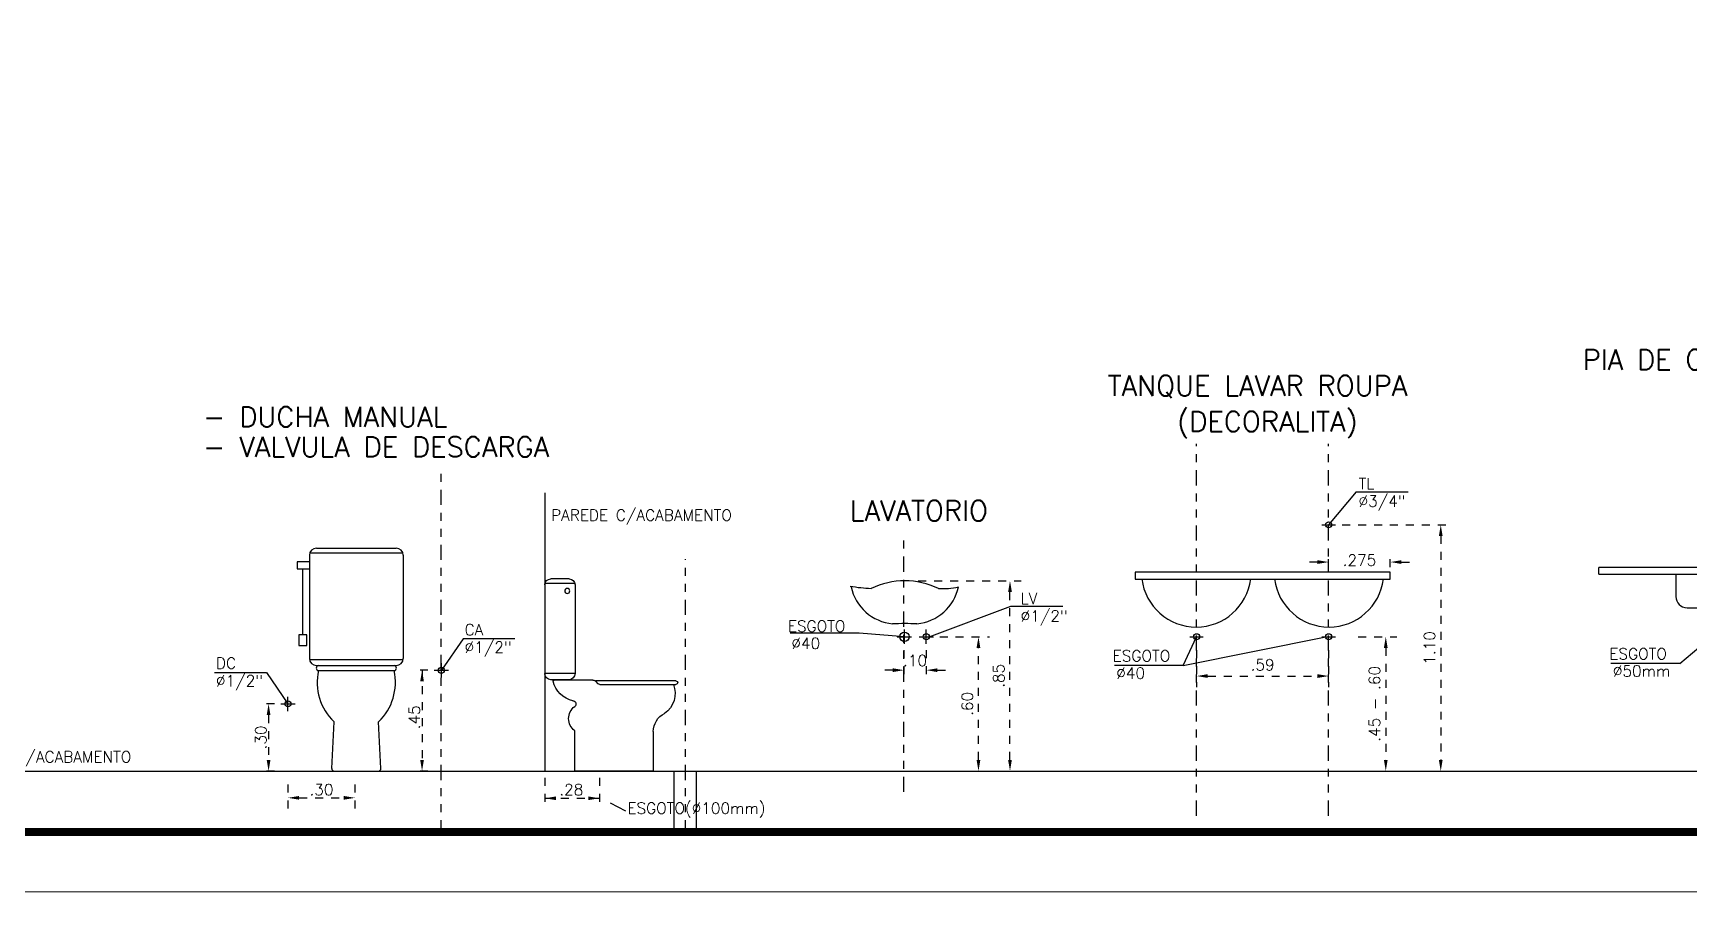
# Model space of a CAD drawing. Header units: millimetres. Extents: x 1345 to 2117, y 1214 to 1365.
# Drawn here: x 2027.35 to 2048.09, y 1252.04 to 1262.79 of the extents above; entities that cross this region are included whole.
import ezdxf
from ezdxf.enums import TextEntityAlignment as Align

# ---------------------------------------------------------------- set-up
doc = ezdxf.new("R2010")
doc.units = ezdxf.units.MM
doc.header["$LTSCALE"] = 0.5
doc.linetypes.add('DIVIDE', pattern=[1.25, 0.5, -0.25, 0, -0.25, 0, -0.25])
doc.linetypes.add('HIDDEN2', pattern=[0.1875, 0.125, -0.0625])
for name, color, linetype in [('02', 2, 'Continuous'), ('CERC02', 3, 'Continuous'), ('LAYER8', 8, 'Continuous'), ('PROJEÇÃO', 8, 'HIDDEN2'), ('TEXT', 2, 'Continuous')]:
    doc.layers.add(name, color=color, linetype=linetype)
doc.styles.add('ROMANS', font='romans', dxfattribs={"height": 0.1})

# ---------------------------------------------------------------- blocks, each defined once
blk = doc.blocks.new('ADC_VASO_02L')
for p, q in [((-0.15, 0.9232), (-0.15, 0.4832)), ((-0.1492, 0.93), (-0.0008, 0.93)), ((-0.12, 0.9532), (-0.03, 0.9532)), ((0, 0.9232), (0, 0.4832)), ((-0.6504, 0.4474), (-0.2505, 0.4474)), ((-0.2834, 0.43), (-0.6504, 0.43)), ((-0.272, 0.43), (-0.6353, 0.43)), ((-0.2649, 0.4329), (-0.2525, 0.4453)), ((-0.2384, 0.4512), (-0.0454, 0.4512)), ((-0.1492, 0.4845), (-0.0008, 0.4845)), ((-0.12, 0.4532), (-0.03, 0.4532)), ((-0.5379, 0.1957), (-0.5379, 0)), ((-0.1479, 0), (-0.1479, 0.2)), ((-0.5379, 0), (-0.1479, 0))]:
    blk.add_line(p, q)
blk.add_circle((-0.1113, 0.8931), 0.0125)
for centre, radius, start, end in [((-0.12, 0.9232), 0.03, 90, 180), ((-0.03, 0.9232), 0.03, 0, 90), ((-0.6504, 0.4387), 0.0087, 90, 270), ((-0.526, 0.3851), 0.1205, 158.1254, 235.66367), ((-0.272, 0.44), 0.01, 270, 315), ((-0.2384, 0.4312), 0.02, 90, 135), ((-0.12, 0.4832), 0.03, 180, 270), ((-0.1666, 0.4756), 0.1297, 282.0492, 346.33831), ((-0.0454, 0.4462), 0.005, 346.33831, 90), ((-0.03, 0.4832), 0.03, 270, 0), ((-0.1385, 0.3329), 0.016, 93.80615, 233.89222), ((-0.6379, 0.1957), 0.1, 0, 63.97069), ((-0.1929, 0.26), 0.075, 306.8699, 53.1301)]:
    blk.add_arc(centre, radius, start, end)
blk = doc.blocks.new('ADC_VASO_02F')
for p, q in [((-0.1948, 0.92), (-0.1948, 0.48)), ((-0.1931, 0.93), (0.2035, 0.93)), ((-0.1648, 0.95), (0.1752, 0.95)), ((0.2052, 0.92), (0.2052, 0.48)), ((-0.1948, 0.8917), (-0.2476, 0.8917)), ((-0.2476, 0.8917), (-0.2476, 0.8621)), ((-0.2476, 0.8621), (-0.1948, 0.8621)), ((-0.2231, 0.5805), (-0.2231, 0.8621)), ((-0.1948, 0.475), (0.2052, 0.475)), ((-0.1648, 0.45), (-0.1558, 0.45)), ((-0.1558, 0.45), (0.1662, 0.45)), ((-0.1558, 0.4279), (0.1662, 0.4279)), ((0.1662, 0.45), (0.1752, 0.45)), ((-0.0993, 0.0105), (-0.0898, 0.21)), ((0.1097, 0.0105), (0.1002, 0.21)), ((-0.0893, 0), (0.0997, 0))]:
    blk.add_line(p, q)
blk.add_lwpolyline([(-0.206, 0.5805), (-0.2394, 0.5805), (-0.2394, 0.5354), (-0.206, 0.5354)], close=True)
for centre, radius, start, end in [((-0.1648, 0.92), 0.03, 90, 180), ((0.1752, 0.92), 0.03, 0, 90), ((-0.1648, 0.48), 0.03, 180, 270), ((-0.1547, 0.439), 0.0111, 95.7268, 264.2732), ((0.0696, 0.3772), 0.231, 167.31807, 226.37481), ((-0.0591, 0.3772), 0.231, 313.62519, 12.68193), ((0.1651, 0.439), 0.0111, 275.7268, 84.2732), ((0.1752, 0.48), 0.03, 270, 0), ((-0.0893, 0.01), 0.01, 177.27369, 270), ((0.0997, 0.01), 0.01, 270, 2.72631)]:
    blk.add_arc(centre, radius, start, end)
blk = doc.blocks.new('ff')
at = {"layer": 'Defpoints', "color": 0, "linetype": 'ByBlock'}
blk.add_point((23.111, 2.22), dxfattribs=at)
at = {"layer": 'LAYER8', "linetype": 'DIVIDE'}
for p, q in [((20.662, -0.739), (20.662, 5.408)), ((22.845, -0.739), (22.845, 5.408)), ((8.173, -1.06), (8.173, 4.993)), ((15.823, -0.345), (15.823, 3.881)), ((12.211, -1.06), (12.211, 3.502)), ((15.831, 2.102), (15.831, 2.338)), ((16.193, 2.102), (16.193, 2.338)), ((8.178, 1.547), (8.178, 1.783)), ((5.641, 0.992), (5.641, 1.228))]:
    blk.add_line(p, q, dxfattribs=at)
at = {"layer": 'LAYER8', "color": 2}
blk.add_line((9.888, 4.599), (9.888, 0), dxfattribs=at)
at = {"layer": 'LAYER8'}
for p, q in [((23.302, 4.617), (22.845, 4.07)), ((23.302, 4.617), (24.161, 4.617)), ((22.734, 4.07), (22.956, 4.07)), ((31.037, 3.364), (27.313, 3.364)), ((27.313, 3.253), (27.313, 3.364)), ((27.313, 3.253), (31.037, 3.253)), ((28.584, 3.253), (28.584, 2.884)), ((16.242, 2.22), (17.591, 2.723)), ((17.591, 2.723), (18.451, 2.723)), ((28.769, 2.699), (29.581, 2.699)), ((15.082, 2.28), (13.942, 2.28)), ((15.831, 2.22), (15.082, 2.28)), ((15.713, 2.22), (15.949, 2.22)), ((16.075, 2.22), (16.311, 2.22)), ((20.442, 1.746), (22.796, 2.22)), ((20.442, 1.746), (20.662, 2.22)), ((20.551, 2.22), (20.773, 2.22)), ((22.734, 2.22), (22.956, 2.22)), ((28.651, 1.78), (29.175, 2.22)), ((8.535, 2.186), (8.178, 1.665)), ((9.394, 2.186), (8.535, 2.186)), ((8.06, 1.665), (8.296, 1.665)), ((20.442, 1.746), (19.302, 1.746)), ((28.651, 1.78), (27.511, 1.78)), ((4.425, 1.631), (5.285, 1.631)), ((5.285, 1.631), (5.641, 1.11)), ((5.523, 1.11), (5.759, 1.11)), ((11.228, -0.661), (10.975, -0.53))]:
    blk.add_line(p, q, dxfattribs=at)
at = {"layer": 'LAYER8', "linetype": 'ByBlock'}
for p, q in [((23.067, 4.07), (24.883, 4.07)), ((24.698, 3.885), (24.698, 0.185)), ((22.66, 3.454), (22.475, 3.454)), ((22.845, 3.369), (22.845, 3.501)), ((23.863, 3.369), (23.863, 3.501)), ((24.048, 3.454), (24.233, 3.454)), ((16.061, 3.145), (17.762, 3.145)), ((17.577, 0.185), (17.577, 2.96)), ((16.415, 2.22), (17.241, 2.22)), ((23.333, 2.22), (23.974, 2.22)), ((15.823, 1.998), (15.823, 1.482)), ((16.193, 1.998), (16.193, 1.482)), ((17.056, 0.185), (17.056, 2.035)), ((20.662, 1.998), (20.662, 1.385)), ((22.845, 1.998), (22.845, 1.385)), ((23.789, 2.035), (23.789, 0.185)), ((7.956, 1.665), (7.746, 1.665)), ((7.858, 1.665), (7.858, 0.185)), ((15.638, 1.667), (15.453, 1.667)), ((16.378, 1.667), (16.563, 1.667)), ((20.847, 1.57), (22.66, 1.57)), ((5.419, 1.11), (5.209, 1.11)), ((5.321, 0.925), (5.321, 0.185)), ((5.419, 0), (5.209, 0)), ((5.641, -0.222), (5.641, -0.628)), ((6.748, -0.222), (6.748, -0.628)), ((7.956, 0), (7.746, 0)), ((9.888, -0.111), (9.888, -0.543)), ((10.79, -0.111), (10.79, -0.543)), ((5.826, -0.443), (6.563, -0.443)), ((9.888, -0.45), (10.79, -0.45))]:
    blk.add_line(p, q, dxfattribs=at)
at = {"layer": 'LAYER8', "linetype": 'Continuous'}
for p, q in [((12.026, -1.06), (12.026, 0)), ((12.396, -1.06), (12.396, 0))]:
    blk.add_line(p, q, dxfattribs=at)
at = {"layer": 'LAYER8'}
blk.add_lwpolyline([(19.644, 3.285), (19.644, 3.174), (23.863, 3.174), (23.863, 3.285), (19.644, 3.285)], dxfattribs=at)
at = {"layer": 'LAYER8', "color": 2}
blk.add_lwpolyline([(0, 0), (0, 0), (8.057, 0), (29.003, 0), (46.42, 0), (46.42, 0), (46.42, 0)], dxfattribs=at)
at = {"layer": 'LAYER8'}
for centre, radius in [((22.845, 4.07), 0.0495), ((15.831, 2.22), 0.0773), ((16.193, 2.22), 0.0495), ((20.662, 2.22), 0.0495), ((22.845, 2.22), 0.0495), ((8.178, 1.665), 0.0495), ((5.641, 1.11), 0.0495)]:
    blk.add_circle(centre, radius, dxfattribs=at)
for centre, radius, start, end in [((15.398, 5.628), 2.613, 259.8389, 267.4965), ((15.709, 3.207), 0.776, 192.0404, 264.6167), ((15.838, 1.876), 1.269, 64.0686, 115.9314), ((15.966, 3.207), 0.776, 275.3833, 347.9596), ((16.469, 4.114), 1.099, 266.0429, 283.4487), ((20.656, 3.287), 0.907, 187.145, 352.855), ((22.851, 3.287), 0.907, 187.145, 352.855), ((28.769, 2.884), 0.185, 180, 270), ((15.837, -11.031), 13.467, 89.1423, 90.8577)]:
    blk.add_arc(centre, radius, start, end, dxfattribs=at)
at = {"layer": 'LAYER8', "linetype": 'ByBlock'}
for points in [[(24.667, 3.885), (24.729, 3.885), (24.698, 4.07)], [(22.66, 3.485), (22.66, 3.423), (22.845, 3.454)], [(24.048, 3.485), (24.048, 3.423), (23.863, 3.454)], [(17.546, 2.96), (17.608, 2.96), (17.577, 3.145)], [(17.025, 2.035), (17.087, 2.035), (17.056, 2.22)], [(23.758, 2.035), (23.82, 2.035), (23.789, 2.22)], [(7.827, 1.48), (7.889, 1.48), (7.858, 1.665)], [(15.638, 1.698), (15.638, 1.636), (15.823, 1.667)], [(16.378, 1.698), (16.378, 1.636), (16.193, 1.667)], [(20.847, 1.601), (20.847, 1.539), (20.662, 1.57)], [(22.66, 1.601), (22.66, 1.539), (22.845, 1.57)], [(5.29, 0.925), (5.352, 0.925), (5.321, 1.11)], [(5.29, 0.185), (5.352, 0.185), (5.321, 0)], [(7.827, 0.185), (7.889, 0.185), (7.858, 0)], [(17.025, 0.185), (17.087, 0.185), (17.056, 0)], [(17.546, 0.185), (17.608, 0.185), (17.577, 0)], [(23.758, 0.185), (23.82, 0.185), (23.789, 0)], [(24.667, 0.185), (24.729, 0.185), (24.698, 0)], [(5.826, -0.412), (5.826, -0.474), (5.641, -0.443)], [(6.563, -0.412), (6.563, -0.474), (6.748, -0.443)], [(10.073, -0.42), (10.073, -0.481), (9.888, -0.45)], [(10.605, -0.42), (10.605, -0.481), (10.79, -0.45)]]:
    blk.add_solid(points, dxfattribs=at)
at = {"layer": 'LAYER8'}
for name, p, xscale, yscale, zscale in [('ADC_VASO_02F', (6.751, 0), 3.877553874640228, 3.877553874640228, 3.877553874640228), ('ADC_VASO_02L', (9.888, 0), -3.332121700982782, 3.332121700982789, 3.332121700982412)]:
    blk.add_blockref(name, p, dxfattribs=dict(at, xscale=xscale, yscale=yscale, zscale=zscale))
at = {"layer": 'CERC02', "style": 'ROMANS'}
for s, height, p in [('TL', 0.185, (23.339, 4.843)), ('%%C3/4"', 0.185, (23.339, 4.553)), ('PAREDE C/ACABAMENTO', 0.18501, (9.991, 4.323)), ('LV', 0.185, (17.753, 2.944)), ('ESGOTO', 0.185, (13.905, 2.488)), ('%%C1/2"', 0.185, (17.753, 2.654)), ('CA', 0.185, (8.561, 2.429)), ('%%C40', 0.185, (13.964, 2.204)), ('%%C1/2"', 0.185, (8.561, 2.139)), ('ESGOTO', 0.185, (19.275, 1.995)), ('ESGOTO', 0.185, (27.485, 2.029)), ('DC', 0.185, (4.451, 1.874)), ('%%C40', 0.185, (19.334, 1.711)), ('%%C50mm', 0.185, (27.543, 1.745)), ('%%C1/2"', 0.185, (4.451, 1.584)), ('PISO C/ACABAMENTO', 0.18501, (0.444, 0.327)), ('ESGOTO(%%c100mm)', 0.18501, (11.253, -0.522))]:
    blk.add_text(s, height=height, dxfattribs=at).set_placement(p, align=Align.TOP_LEFT)
at = {"layer": 'LAYER8', "linetype": 'ByBlock', "style": 'ROMANS'}
for s, p in [('.275', (23.354, 3.485)), ('.10', (16.008, 1.826)), ('.59', (21.754, 1.755)), ('.30', (6.195, -0.308))]:
    blk.add_text(s, height=0.185, dxfattribs=at).set_placement(p, align=Align.MIDDLE_CENTER)
for s, p in [('1.10', (24.513, 2.035)), ('.85', (17.392, 1.573)), ('.60', (16.871, 1.11)), ('.45', (7.73, 0.887)), ('.30', (5.193, 0.555))]:
    blk.add_text(s, height=0.185, rotation=90, dxfattribs=at).set_placement(p, align=Align.MIDDLE_CENTER)
blk.add_text('.45 - .60', height=0.185, rotation=90, dxfattribs=at).set_placement((23.604, 1.11), align=Align.MIDDLE)
blk.add_text('.28', height=0.185, dxfattribs=at).set_placement((10.325, -0.309), align=Align.MIDDLE)
at = {"layer": 'TEXT', "style": 'ROMANS'}
for s, height, p in [('PIA DE COZINHA', 0.33301, (27.043, 6.965)), ('TANQUE LAVAR ROUPA ', 0.33301, (19.193, 6.535)), ('- DUCHA MANUAL', 0.33301, (4.236, 6.021)), ('(DECORALITA)', 0.33301, (20.34, 5.944)), ('- VALVULA DE DESCARGA', 0.33301, (4.236, 5.525)), ('LAVATORIO', 0.333, (14.929, 4.471))]:
    blk.add_text(s, height=height, dxfattribs=at).set_placement(p, align=Align.TOP_LEFT)

msp = doc.modelspace()

# ---------------------------------------------------------------- linework, layer by layer
at = {"layer": '02', "lineweight": 18}
msp.add_lwpolyline([(2014.884, 1252.041), (2076.084, 1252.041), (2076.084, 1296.591), (2014.884, 1296.591)], close=True, dxfattribs=at)
at = {"layer": '02', "lineweight": 18, "const_width": 0.1}
msp.add_lwpolyline([(2015.634, 1252.791), (2075.334, 1252.791), (2075.334, 1295.841), (2015.634, 1295.841)], close=True, dxfattribs=at)

# ---------------------------------------------------------------- block references
at = {"layer": 'PROJEÇÃO', "lineweight": 18, "xscale": 0.757579692763773, "yscale": 0.757579692763773, "zscale": 0.757579692763773}
msp.add_blockref('ff', (2026.269, 1253.554), dxfattribs=at)

doc.saveas('drawing.dxf')
